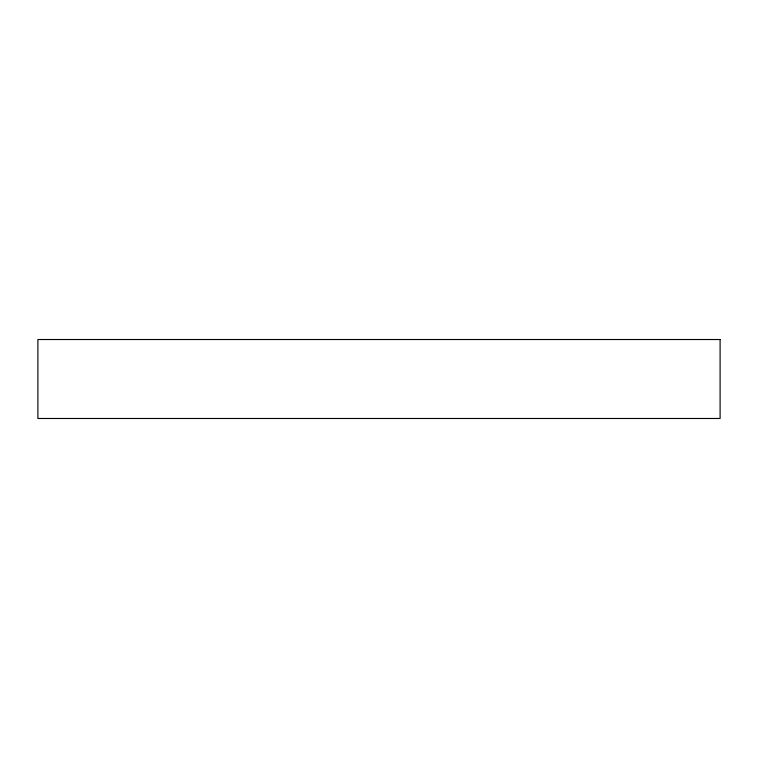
<?xml version="1.0" encoding="UTF-8"?>
<svg xmlns="http://www.w3.org/2000/svg" width="758" height="758" viewBox="0 0 758 758"><rect width="100%" height="100%" fill="white"/><g stroke="black" fill="none" stroke-linecap="round" stroke-linejoin="round"><path stroke-width="1.14" d="M720.1 339.518L37.9 339.518L37.9 418.482L720.1 418.482L720.1 339.518"/></g></svg>
